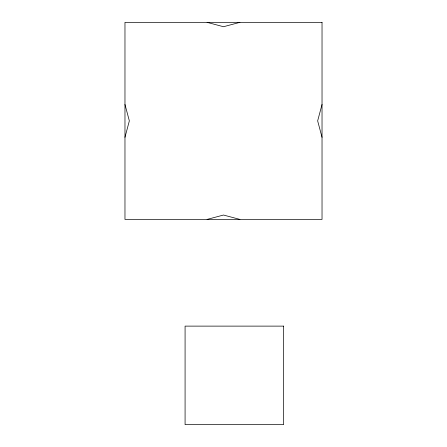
<?xml version="1.0" encoding="UTF-8"?>
<svg xmlns="http://www.w3.org/2000/svg" width="447" height="447" viewBox="0 0 447 447"><rect width="100%" height="100%" fill="white"/><g stroke="black" fill="none" stroke-linecap="round" stroke-linejoin="round"><path stroke-width="0.67" d="M124.97 137.307L129.345 120.88L124.97 104.458M322.03 104.458L317.655 120.88L322.03 137.307M239.922 22.35L223.5 26.731L207.078 22.35M207.078 219.416L223.5 215.035L239.922 219.416M322.03 22.35L124.97 22.35L124.97 219.416L322.03 219.416L322.03 22.35M283.616 326.12L185.08 326.12L185.08 424.65L283.616 424.65L283.616 326.12"/></g></svg>
